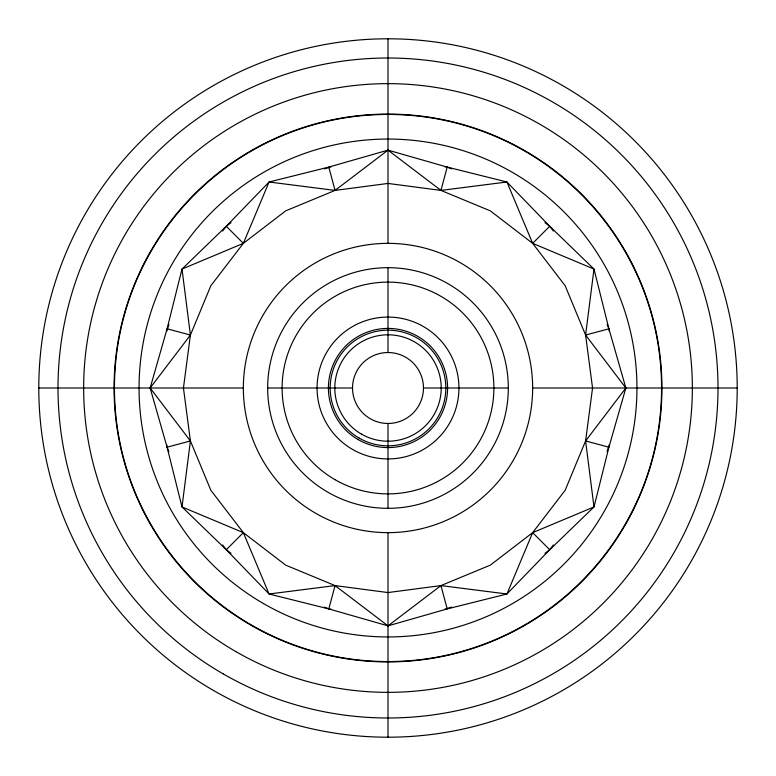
<?xml version="1.0" encoding="UTF-8"?>
<svg xmlns="http://www.w3.org/2000/svg" width="776" height="776" viewBox="0 0 776 776"><rect width="100%" height="100%" fill="white"/><g stroke="black" fill="none" stroke-linecap="round" stroke-linejoin="round"><path stroke-width="1.16" d="M190.411 440.943L182.001 506.932L226.272 549.728L269.068 593.999L328.801 608.918L388 625.863L447.199 608.918L506.932 593.999L549.728 549.728L593.999 506.932L608.918 447.199L625.863 388L608.918 328.801L593.999 269.068L549.728 226.272L506.932 182.001L447.199 167.082L388 150.137L328.801 167.082L269.068 182.001L226.272 226.272L182.001 269.068L167.082 328.801L150.137 388L167.082 447.199L182.001 506.932L243.354 532.646L285.723 565.161L335.057 585.589L388 625.863L440.943 585.589L490.277 565.161L532.646 532.646L593.999 506.932L585.589 440.943L592.563 388L585.589 335.057L593.999 269.068L532.646 243.354L490.277 210.839L440.943 190.411L388 150.137L335.057 190.411L285.723 210.839L243.354 243.354L182.001 269.068L190.411 335.057L183.437 388L190.411 440.943L210.839 490.277L243.354 532.646L269.068 593.999L335.057 585.589L388 592.563L440.943 585.589L506.932 593.999L532.646 532.646L565.161 490.277L585.589 440.943L625.863 388L585.589 335.057L565.161 285.723L532.646 243.354L506.932 182.001L440.943 190.411L388 183.437L335.057 190.411L269.068 182.001L243.354 243.354L210.839 285.723L190.411 335.057L150.137 388L190.411 440.943L167.082 447.199L166.762 444.832M166.762 331.168L168.906 324.387M607.094 451.613L609.238 444.832M331.168 609.238L328.801 608.918L335.057 585.589M440.943 190.411L447.199 167.082L444.832 166.762M222.634 231.015L226.272 226.272L231.015 222.634M544.985 553.366L549.728 549.728L553.366 544.985M231.015 553.366L226.272 549.728L243.354 532.646M532.646 243.354L549.728 226.272L553.366 231.015M324.387 168.906L331.168 166.762M444.832 609.238L451.613 607.094M585.589 335.057L608.918 328.801L609.238 331.168M38.8 388L114.082 388M114.431 388L243.354 388M267.691 388L352.537 388M423.463 388A35.463 35.463 0 0 0 370.268 357.28A35.463 35.463 0 0 0 370.268 418.72A35.463 35.463 0 0 0 423.463 388L508.309 388A120.309 120.309 0 0 0 327.841 283.803A120.309 120.309 0 0 0 327.841 492.197A120.309 120.309 0 0 0 508.309 388M532.646 388A144.646 144.646 0 0 0 315.677 262.734A144.646 144.646 0 0 0 315.677 513.266A144.646 144.646 0 0 0 532.646 388L661.569 388A273.569 273.569 0 0 0 251.22 151.087A273.569 273.569 0 0 0 251.22 624.913A273.569 273.569 0 0 0 661.569 388M661.918 388L737.2 388A349.2 349.2 0 0 0 213.4 85.583A349.2 349.2 0 0 0 213.4 690.417A349.2 349.2 0 0 0 737.2 388M167.082 328.801L190.411 335.057M585.589 440.943L608.918 447.199M447.199 167.082L451.613 168.906M324.387 607.094L328.801 608.918M544.985 222.634L549.728 226.272M226.272 226.272L243.354 243.354M532.646 532.646L549.728 549.728M222.634 544.985L226.272 549.728M607.094 324.387L608.918 328.801M167.082 447.199L168.906 451.613M328.801 167.082L335.057 190.411M440.943 585.589L447.199 608.918M388 38.8L388 114.082M388 114.431L388 243.354M388 267.691L388 352.537M388 423.463L388 508.309M388 532.646L388 661.569M388 661.918L388 737.2M223.003 673.781A329.994 329.994 0 0 0 717.994 388A329.994 329.994 0 0 0 223.003 102.219A329.994 329.994 0 0 0 223.003 673.781M235.826 651.578A304.357 304.357 0 0 0 692.357 388A304.357 304.357 0 0 0 235.826 124.422A304.357 304.357 0 0 0 235.826 651.578M194.31 581.69A273.918 273.918 0 0 0 652.587 458.897A273.918 273.918 0 0 0 317.103 123.413A273.918 273.918 0 0 0 194.31 581.69M263.53 603.592A248.95 248.95 0 0 0 636.95 388A248.95 248.95 0 0 0 263.53 172.408A248.95 248.95 0 0 0 263.53 603.592M335.067 479.694A105.876 105.876 0 0 0 493.875 388A105.876 105.876 0 0 0 335.067 296.306A105.876 105.876 0 0 0 335.067 479.694M352.537 449.43A70.936 70.936 0 0 0 458.936 388A70.936 70.936 0 0 0 352.537 326.57A70.936 70.936 0 0 0 352.537 449.43M361.403 434.075A53.205 53.205 0 0 0 441.204 388A53.205 53.205 0 0 0 361.403 341.925A53.205 53.205 0 0 0 361.403 434.075M359.094 438.071A57.812 57.812 0 0 0 445.812 388A57.812 57.812 0 0 0 359.094 337.929A57.812 57.812 0 0 0 359.094 438.071M358.211 439.604A59.587 59.587 0 0 0 447.587 388A59.587 59.587 0 0 0 358.211 336.396A59.587 59.587 0 0 0 358.211 439.604"/></g></svg>
